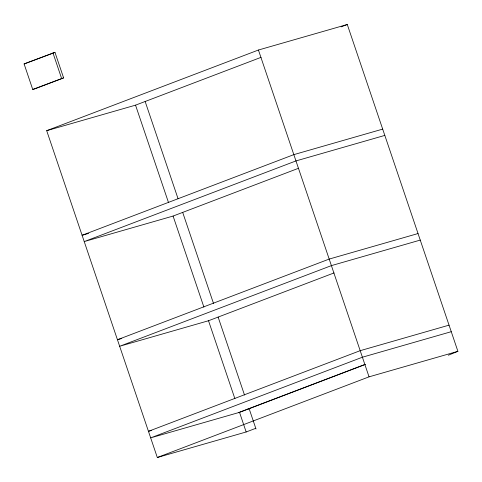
<?xml version="1.0" encoding="UTF-8"?>
<svg xmlns="http://www.w3.org/2000/svg" width="482" height="482" viewBox="0 0 482 482"><rect width="100%" height="100%" fill="white"/><g stroke="black" fill="none" stroke-linecap="round" stroke-linejoin="round"><path stroke-width="0.72" d="M24.1 63.943L54.972 52.369L63.612 77.885L34.734 88.887L32.74 89.459L24.1 63.943L54.972 52.369M32.74 89.459L63.612 77.885M255.773 428.311L246.163 431.974L157.313 457.496L46.688 130.676L258.43 50.026L347.281 24.504L457.9 351.324L448.356 355.216M46.688 130.676L135.538 105.154L261.075 57.34M341.093 26.859L347.281 24.504M384.817 135.406L295.966 160.928L84.23 241.578L173.08 216.057L298.611 168.242M420.25 240.09L331.399 265.618L119.663 346.269L208.513 320.741L334.05 272.926M238.409 412.664L365.35 364.314M451.254 331.694L362.404 357.216L150.667 437.867L239.518 412.345L365.055 364.525M157.313 457.496L369.049 376.846L457.9 351.324M382.684 129.11L293.833 154.632L82.097 235.282L88.598 233.415M418.039 233.547L329.188 259.075L117.445 339.726L121.783 338.478M449.043 325.151L360.193 350.673L148.45 431.324L151.33 430.498M248.019 409.001L249.128 408.682L256.002 428.98M258.43 50.026L369.049 376.846M145.148 101.491L178.069 198.753M182.69 212.393L213.502 303.425M218.123 317.084L244.513 395.053M135.538 105.154L168.537 202.645M173.08 216.057L203.892 307.088M208.513 320.741L234.903 398.71M239.518 412.345L246.163 431.974M52.972 52.942L61.612 78.458"/></g></svg>
